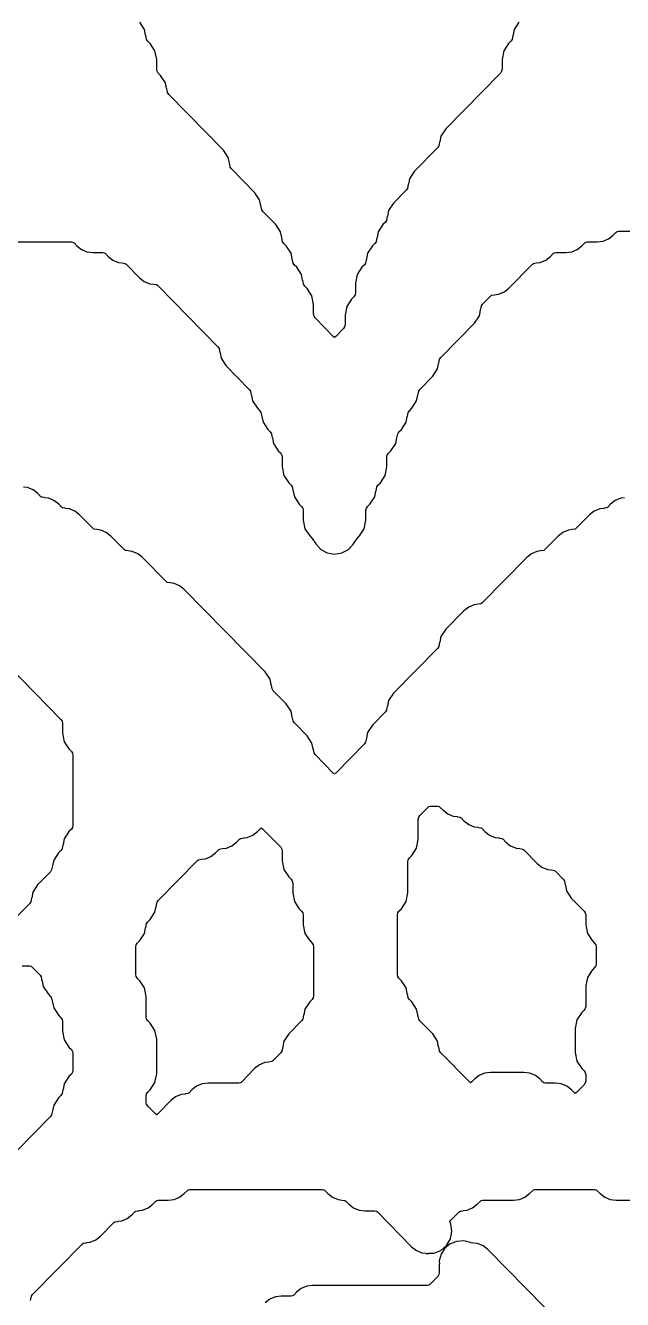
# Model space of a CAD drawing. Header units: millimetres. Extents: x 2 to 65, y 2 to 128.
# Drawn here: x 26.92 to 40.11, y 73.4 to 101.55 of the extents above; entities that cross this region are included whole.
import ezdxf

# ---------------------------------------------------------------- set-up
doc = ezdxf.new("R2010")
doc.units = ezdxf.units.MM
doc.layers.add('CUT', color=1, linetype='Continuous')

msp = doc.modelspace()

# ---------------------------------------------------------------- linework, layer by layer
at = {"layer": 'CUT'}
for points in [[(37.8242, 101.6165), (37.718, 101.4554), (37.6936, 101.3311), (37.6902, 101.3318), (37.6719, 101.2389), (37.6467, 101.2006), (37.5929, 101.1459), (37.4868, 100.9848), (37.4495, 100.7954), (37.4495, 100.5781), (37.4407, 100.533), (37.4154, 100.4947), (36.2055, 99.2635), (36.0993, 99.1024), (36.0749, 98.9782), (36.0715, 98.9788), (36.0532, 98.886), (36.0279, 98.8476), (35.5117, 98.3224), (35.4056, 98.1612), (35.3811, 98.037), (35.3777, 98.0377), (35.3595, 97.9448), (35.3342, 97.9064), (35.0492, 97.6165), (34.9431, 97.4554), (34.9186, 97.3311), (34.9152, 97.3318), (34.897, 97.2389), (34.8717, 97.2006), (34.818, 97.1459), (34.7118, 96.9848), (34.6874, 96.8605), (34.684, 96.8612), (34.6657, 96.7683), (34.6404, 96.73), (34.5867, 96.6753), (34.4806, 96.5142), (34.4561, 96.3899), (34.4527, 96.3906), (34.4345, 96.2977), (34.4092, 96.2594), (34.3555, 96.2047), (34.2493, 96.0436), (34.2121, 95.8543), (34.2121, 95.6369), (34.2032, 95.5919), (34.178, 95.5535), (34.1242, 95.4988), (34.0181, 95.3377), (33.9808, 95.1484), (33.9808, 94.9311), (33.972, 94.886), (33.9467, 94.8476), (33.7775, 94.6754), (33.7496, 94.6549), (33.7217, 94.6754), (33.3212, 95.0829), (33.296, 95.1213), (33.2871, 95.1663), (33.2871, 95.3837), (33.2499, 95.573), (33.1437, 95.7341), (33.09, 95.7888), (33.0647, 95.8272), (33.0465, 95.92), (33.0431, 95.9193), (33.0186, 96.0436), (32.9125, 96.2047), (32.8587, 96.2594), (32.8335, 96.2977), (32.8152, 96.3906), (32.8118, 96.3899), (32.7874, 96.5142), (32.6812, 96.6753), (32.6275, 96.73), (32.6022, 96.7683), (32.584, 96.8612), (32.5806, 96.8605), (32.5561, 96.9848), (32.45, 97.1459), (32.165, 97.4359), (32.1397, 97.4742), (32.1215, 97.5671), (32.1181, 97.5664), (32.0936, 97.6906), (31.9875, 97.8518), (31.4713, 98.377), (31.446, 98.4154), (31.4277, 98.5082), (31.4243, 98.5076), (31.3999, 98.6318), (31.2937, 98.793), (30.0838, 100.0241), (30.0585, 100.0625), (30.0403, 100.1553), (30.0369, 100.1546), (30.0124, 100.2789), (29.9063, 100.44), (29.8525, 100.4947), (29.8273, 100.533), (29.8184, 100.5781), (29.8184, 100.7954), (29.7812, 100.9848), (29.675, 101.1459), (29.6213, 101.2006), (29.596, 101.2389), (29.5778, 101.3318), (29.5744, 101.3311), (29.5499, 101.4554), (29.4438, 101.6165)], [(24.9954, 96.7647), (27.9353, 96.7647), (27.9667, 96.7605), (27.9917, 96.7411), (28.0527, 96.6789), (28.1568, 96.5979), (28.2785, 96.5468), (28.4093, 96.5294), (28.629, 96.5294), (28.6604, 96.5252), (28.6854, 96.5058), (28.7465, 96.4436), (28.8506, 96.3626), (28.9723, 96.3115), (29.0589, 96.3), (29.0587, 96.2985), (29.1229, 96.2899), (29.1479, 96.2705), (29.4402, 95.9731), (29.5443, 95.892), (29.666, 95.8409), (29.7526, 95.8294), (29.7524, 95.8279), (29.8167, 95.8194), (29.8416, 95.7999), (31.1717, 94.4465), (31.197, 94.4081), (31.2153, 94.3153), (31.2187, 94.316), (31.2431, 94.1917), (31.3493, 94.0306), (31.8655, 93.5053), (31.8908, 93.467), (31.909, 93.3741), (31.9124, 93.3748), (31.9369, 93.2505), (32.043, 93.0894), (32.0967, 93.0347), (32.122, 92.9964), (32.1403, 92.9035), (32.1437, 92.9042), (32.1681, 92.7799), (32.2743, 92.6188), (32.328, 92.5641), (32.3533, 92.5258), (32.3715, 92.4329), (32.3749, 92.4336), (32.3994, 92.3094), (32.5055, 92.1482), (32.5592, 92.0936), (32.5845, 92.0552), (32.5934, 92.0101), (32.5934, 91.7928), (32.6306, 91.6035), (32.7368, 91.4423), (32.7905, 91.3877), (32.8157, 91.3493), (32.834, 91.2565), (32.8374, 91.2571), (32.8618, 91.1329), (32.968, 90.9717), (33.0217, 90.9171), (33.047, 90.8787), (33.0559, 90.8337), (33.0559, 90.6163), (33.0931, 90.427), (33.1993, 90.2659), (33.253, 90.2112), (33.3321, 90.0911), (33.4435, 89.9709), (33.5879, 89.8931), (33.7496, 89.8662), (33.9113, 89.8931), (34.0557, 89.9709), (34.1671, 90.0911), (34.2462, 90.2112), (34.2999, 90.2659), (34.4061, 90.427), (34.4433, 90.6163), (34.4433, 90.8337), (34.4522, 90.8787), (34.4775, 90.9171), (34.5312, 90.9717), (34.6373, 91.1329), (34.6618, 91.2571), (34.6652, 91.2565), (34.6834, 91.3493), (34.7087, 91.3877), (34.7624, 91.4423), (34.8686, 91.6035), (34.9058, 91.7928), (34.9058, 92.0101), (34.9147, 92.0552), (34.94, 92.0936), (34.9937, 92.1482), (35.0998, 92.3094), (35.1243, 92.4336), (35.1277, 92.4329), (35.1459, 92.5258), (35.1712, 92.5641), (35.2249, 92.6188), (35.3311, 92.7799), (35.3555, 92.9042), (35.3589, 92.9035), (35.3772, 92.9964), (35.4025, 93.0347), (35.4562, 93.0894), (35.5623, 93.2505), (35.5868, 93.3748), (35.5902, 93.3741), (35.6084, 93.467), (35.6337, 93.5053), (35.9187, 93.7953), (36.0248, 93.9564), (36.0493, 94.0807), (36.0527, 94.08), (36.0709, 94.1728), (36.0962, 94.2112), (36.8437, 94.9717), (36.9498, 95.1329), (36.9743, 95.2571), (36.9777, 95.2565), (36.9959, 95.3493), (37.0212, 95.3877), (37.1951, 95.5646), (37.22, 95.5841), (37.2843, 95.5926), (37.2841, 95.5941), (37.3707, 95.6056), (37.4924, 95.6567), (37.5965, 95.7378), (38.1201, 96.2705), (38.145, 96.2899), (38.2093, 96.2985), (38.2091, 96.3), (38.2957, 96.3115), (38.4174, 96.3626), (38.5215, 96.4436), (38.5826, 96.5058), (38.6075, 96.5252), (38.6389, 96.5294), (38.8586, 96.5294), (38.9894, 96.5468), (39.1111, 96.5979), (39.2152, 96.6789), (39.2763, 96.7411), (39.3013, 96.7605), (39.3327, 96.7647), (39.5524, 96.7647), (39.6832, 96.7821), (39.8049, 96.8331), (39.909, 96.9142), (39.97, 96.9764), (39.995, 96.9958), (40.0264, 97), (41.1164, 97)], [(40.1587, 91.1118), (40.0721, 91.1002), (39.9504, 91.0492), (39.8463, 90.9681), (39.7852, 90.906), (39.7603, 90.8865), (39.696, 90.878), (39.6962, 90.8765), (39.6096, 90.8649), (39.4879, 90.8139), (39.3838, 90.7328), (39.0915, 90.4354), (39.0665, 90.4159), (39.0023, 90.4074), (39.0025, 90.4059), (38.9159, 90.3944), (38.7942, 90.3433), (38.6901, 90.2622), (38.3978, 89.9648), (38.3728, 89.9454), (38.3086, 89.9368), (38.3088, 89.9353), (38.2221, 89.9238), (38.1004, 89.8727), (37.9963, 89.7916), (37.0103, 88.7883), (36.9853, 88.7689), (36.9211, 88.7603), (36.9213, 88.7588), (36.8347, 88.7473), (36.713, 88.6963), (36.6088, 88.6152), (36.2055, 88.2047), (36.0993, 88.0436), (36.0749, 87.9193), (36.0715, 87.92), (36.0532, 87.8272), (36.0279, 87.7888), (35.0492, 86.793), (34.9431, 86.6318), (34.9186, 86.5076), (34.9152, 86.5082), (34.897, 86.4154), (34.8717, 86.377), (34.5867, 86.0871), (34.4806, 85.9259), (34.4561, 85.8017), (34.4527, 85.8024), (34.4345, 85.7095), (34.4092, 85.6712), (33.7775, 85.0284), (33.7496, 85.0078), (33.7217, 85.0284), (33.3212, 85.4359), (33.296, 85.4742), (33.2777, 85.5671), (33.2743, 85.5664), (33.2499, 85.6906), (33.1437, 85.8518), (32.8587, 86.1417), (32.8335, 86.1801), (32.8152, 86.273), (32.8118, 86.2723), (32.7874, 86.3965), (32.6812, 86.5577), (32.3963, 86.8476), (32.371, 86.886), (32.3527, 86.9788), (32.3493, 86.9782), (32.3249, 87.1024), (32.2187, 87.2635), (30.4279, 89.0858), (30.3237, 89.1669), (30.2021, 89.2179), (30.1154, 89.2294), (30.1156, 89.2309), (30.0514, 89.2395), (30.0264, 89.2589), (29.5029, 89.7916), (29.3988, 89.8727), (29.2771, 89.9238), (29.1904, 89.9353), (29.1906, 89.9368), (29.1264, 89.9454), (29.1014, 89.9648), (28.8091, 90.2622), (28.705, 90.3433), (28.5833, 90.3944), (28.4967, 90.4059), (28.4969, 90.4074), (28.4327, 90.4159), (28.4077, 90.4354), (28.1154, 90.7328), (28.0113, 90.8139), (27.8896, 90.8649), (27.803, 90.8765), (27.8032, 90.878), (27.7389, 90.8865), (27.714, 90.906), (27.6529, 90.9681), (27.5488, 91.0492), (27.4271, 91.1002), (27.3405, 91.1118), (27.3407, 91.1133), (27.2764, 91.1218), (27.2515, 91.1413), (27.1904, 91.2034), (27.0863, 91.2845), (26.9646, 91.3355), (26.878, 91.3471)], [(26.2619, 87.6776), (27.7031, 86.2112), (27.7283, 86.1728), (27.7372, 86.1278), (27.7372, 85.9105), (27.7744, 85.7211), (27.8806, 85.56), (27.9343, 85.5053), (27.9596, 85.467), (27.9684, 85.4219), (27.9684, 83.8722), (27.9596, 83.8272), (27.9343, 83.7888), (27.8806, 83.7341), (27.7744, 83.573), (27.75, 83.4488), (27.7466, 83.4494), (27.7283, 83.3566), (27.7031, 83.3182), (27.6493, 83.2635), (27.5432, 83.1024), (27.5187, 82.9782), (27.5153, 82.9788), (27.4971, 82.886), (27.4718, 82.8476), (27.1868, 82.5577), (27.0807, 82.3965), (27.0562, 82.2723), (27.0528, 82.273), (27.0346, 82.1801), (27.0093, 82.1417), (26.4918, 81.6152)], [(26.8484, 80.7647), (27.0103, 80.7647), (27.0417, 80.7605), (27.0667, 80.7411), (27.2406, 80.5641), (27.2658, 80.5258), (27.2841, 80.4329), (27.2875, 80.4336), (27.3119, 80.3094), (27.4181, 80.1482), (27.4718, 80.0936), (27.4971, 80.0552), (27.5153, 79.9623), (27.5187, 79.963), (27.5432, 79.8388), (27.6493, 79.6776), (27.7031, 79.623), (27.7283, 79.5846), (27.7372, 79.5395), (27.7372, 79.3222), (27.7744, 79.1329), (27.8806, 78.9717), (27.9343, 78.9171), (27.9596, 78.8787), (27.9684, 78.8337), (27.9684, 78.4605), (27.9596, 78.4154), (27.9343, 78.377), (27.8806, 78.3224), (27.7744, 78.1612), (27.75, 78.037), (27.7466, 78.0377), (27.7283, 77.9448), (27.7031, 77.9064), (27.6493, 77.8518), (27.5432, 77.6906), (27.5187, 77.5664), (27.5153, 77.5671), (27.4971, 77.4742), (27.4718, 77.4359), (26.7243, 76.6753)], [(27.034, 73.3741), (27.0523, 73.467), (27.0776, 73.5053), (28.1765, 74.6234), (28.2014, 74.6429), (28.2657, 74.6514), (28.2655, 74.6529), (28.3521, 74.6645), (28.4738, 74.7155), (28.5779, 74.7966), (28.8702, 75.094), (28.8952, 75.1135), (28.9594, 75.122), (28.9592, 75.1235), (29.0458, 75.1351), (29.1675, 75.1861), (29.2716, 75.2672), (29.3327, 75.3293), (29.3577, 75.3488), (29.4219, 75.3573), (29.4217, 75.3588), (29.5083, 75.3704), (29.63, 75.4214), (29.7341, 75.5025), (29.7952, 75.5646), (29.8202, 75.5841), (29.8515, 75.5882), (30.0712, 75.5882), (30.2021, 75.6056), (30.3237, 75.6567), (30.4279, 75.7378), (30.4889, 75.7999), (30.5139, 75.8194), (30.5453, 75.8235), (33.4852, 75.8235), (33.5166, 75.8194), (33.5416, 75.7999), (33.6026, 75.7378), (33.7068, 75.6567), (33.8284, 75.6056), (33.9151, 75.5941), (33.9149, 75.5926), (33.9791, 75.5841), (34.0041, 75.5646), (34.0651, 75.5025), (34.1692, 75.4214), (34.2909, 75.3704), (34.4217, 75.3529), (34.6414, 75.3529), (34.6728, 75.3488), (34.6978, 75.3293), (35.4526, 74.5613), (35.5567, 74.4802), (35.6784, 74.4292), (35.765, 74.4176), (35.7648, 74.4161), (35.7751, 74.4148), (35.7842, 74.4151), (35.8092, 74.4118), (35.8308, 74.4118), (35.8308, 74.4168), (35.942, 74.4207), (36.0976, 74.4813), (36.2247, 74.5897), (36.3089, 74.734), (36.3409, 74.8979), (36.3171, 75.0633), (36.3, 75.1166), (36.3206, 75.1454), (36.5013, 75.3293), (36.5263, 75.3488), (36.5905, 75.3573), (36.5903, 75.3588), (36.677, 75.3704), (36.7987, 75.4214), (36.9028, 75.5025), (36.9638, 75.5646), (36.9888, 75.5841), (37.0202, 75.5882), (37.7024, 75.5882), (37.8332, 75.6056), (37.9549, 75.6567), (38.059, 75.7378), (38.1201, 75.7999), (38.145, 75.8194), (38.1764, 75.8235), (39.4976, 75.8235), (39.529, 75.8194), (39.554, 75.7999), (39.6151, 75.7378), (39.7192, 75.6567), (39.8409, 75.6056), (39.9717, 75.5882), (40.6539, 75.5882)], [(38.8138, 72.7883), (37.134, 74.4975), (37.0299, 74.5786), (36.9082, 74.6296), (36.8216, 74.6412), (36.8218, 74.6427), (36.757, 74.6513), (36.7523, 74.6533), (36.603, 74.6902), (36.4495, 74.68), (36.3064, 74.6237), (36.1872, 74.5265), (36.1032, 74.3976), (36.0623, 74.2494), (36.0652, 74.1765), (36.0621, 74.1765), (36.0621, 73.9899), (36.0532, 73.9448), (36.0279, 73.9064), (35.854, 73.7295), (35.8291, 73.7101), (35.7977, 73.7059), (33.2655, 73.7059), (33.1347, 73.6885), (33.013, 73.6374), (32.9089, 73.5564), (32.8478, 73.4942), (32.8229, 73.4748), (32.7915, 73.4706), (32.5718, 73.4706), (32.441, 73.4532), (32.3193, 73.4021), (32.2152, 73.3211)]]:
    msp.add_lwpolyline(points, dxfattribs=at)
for points in [[(35.1459, 81.9375), (35.1712, 81.9759), (35.2249, 82.0306), (35.3311, 82.1917), (35.3683, 82.381), (35.3683, 83.0689), (35.3772, 83.114), (35.4025, 83.1524), (35.4562, 83.207), (35.5623, 83.3682), (35.5996, 83.5575), (35.5996, 84.0101), (35.6084, 84.0552), (35.6337, 84.0936), (35.8076, 84.2705), (35.8326, 84.2899), (35.864, 84.2941), (36.0289, 84.2941), (36.0603, 84.2899), (36.0853, 84.2705), (36.1464, 84.2084), (36.2505, 84.1273), (36.3722, 84.0762), (36.4588, 84.0647), (36.4586, 84.0632), (36.5228, 84.0546), (36.5478, 84.0352), (36.6088, 83.9731), (36.713, 83.892), (36.8347, 83.8409), (36.9213, 83.8294), (36.9211, 83.8279), (36.9853, 83.8194), (37.0103, 83.7999), (37.0713, 83.7378), (37.1754, 83.6567), (37.2971, 83.6056), (37.3838, 83.5941), (37.3836, 83.5926), (37.4478, 83.5841), (37.4728, 83.5646), (37.5338, 83.5025), (37.6379, 83.4214), (37.7596, 83.3704), (37.8463, 83.3588), (37.8461, 83.3573), (37.9103, 83.3488), (37.9353, 83.3293), (38.2276, 83.0319), (38.3317, 82.9508), (38.4534, 82.8998), (38.54, 82.8882), (38.5398, 82.8867), (38.604, 82.8782), (38.629, 82.8587), (38.8029, 82.6818), (38.8282, 82.6434), (38.8464, 82.5506), (38.8498, 82.5512), (38.8743, 82.427), (38.9804, 82.2659), (39.2654, 81.9759), (39.2907, 81.9375), (39.2995, 81.8925), (39.2995, 81.6752), (39.3368, 81.4858), (39.4429, 81.3247), (39.4966, 81.27), (39.5219, 81.2317), (39.5308, 81.1866), (39.5308, 80.8134), (39.5219, 80.7683), (39.4966, 80.73), (39.4429, 80.6753), (39.3368, 80.5142), (39.2995, 80.3248), (39.2995, 79.8722), (39.2907, 79.8272), (39.2654, 79.7888), (39.2117, 79.7341), (39.1055, 79.573), (39.0683, 79.3837), (39.0683, 78.8516), (39.1055, 78.6623), (39.2117, 78.5012), (39.2654, 78.4465), (39.2907, 78.4081), (39.2995, 78.3631), (39.2995, 78.2252), (39.2907, 78.1801), (39.2654, 78.1417), (39.0962, 77.9696), (39.0683, 77.949), (39.0404, 77.9696), (38.984, 78.0269), (38.8799, 78.108), (38.7582, 78.1591), (38.6274, 78.1765), (38.4077, 78.1765), (38.3763, 78.1806), (38.3513, 78.2001), (38.2902, 78.2622), (38.1861, 78.3433), (38.0644, 78.3944), (37.9336, 78.4118), (37.1967, 78.4118), (37.0659, 78.3944), (36.9442, 78.3433), (36.8401, 78.2622), (36.7837, 78.2048), (36.7558, 78.1843), (36.7279, 78.2048), (36.0962, 78.8476), (36.0709, 78.886), (36.0527, 78.9788), (36.0493, 78.9782), (36.0248, 79.1024), (35.9187, 79.2635), (35.6337, 79.5535), (35.6084, 79.5919), (35.5902, 79.6847), (35.5868, 79.684), (35.5623, 79.8083), (35.4562, 79.9694), (35.4025, 80.0241), (35.3772, 80.0625), (35.3589, 80.1553), (35.3555, 80.1546), (35.3311, 80.2789), (35.2249, 80.44), (35.1712, 80.4947), (35.1459, 80.533), (35.1371, 80.5781), (35.1371, 81.8925)], [(29.809, 82.08), (29.8273, 82.1728), (29.8525, 82.2112), (30.7202, 83.094), (30.7451, 83.1135), (30.8094, 83.122), (30.8092, 83.1235), (30.8958, 83.1351), (31.0175, 83.1861), (31.1216, 83.2672), (31.1827, 83.3293), (31.2076, 83.3488), (31.2719, 83.3573), (31.2717, 83.3588), (31.3583, 83.3704), (31.48, 83.4214), (31.5841, 83.5025), (31.6452, 83.5646), (31.6701, 83.5841), (31.7344, 83.5926), (31.7342, 83.5941), (31.8208, 83.6056), (31.9425, 83.6567), (32.0466, 83.7378), (32.103, 83.7952), (32.1309, 83.8157), (32.1588, 83.7952), (32.5592, 83.3877), (32.5845, 83.3493), (32.5934, 83.3042), (32.5934, 83.0869), (32.6306, 82.8976), (32.7368, 82.7365), (32.7905, 82.6818), (32.8157, 82.6434), (32.8246, 82.5984), (32.8246, 82.381), (32.8618, 82.1917), (32.968, 82.0306), (33.0217, 81.9759), (33.047, 81.9375), (33.0559, 81.8925), (33.0559, 81.6752), (33.0931, 81.4858), (33.1993, 81.3247), (33.253, 81.27), (33.2782, 81.2317), (33.2871, 81.1866), (33.2871, 80.1075), (33.2782, 80.0625), (33.253, 80.0241), (33.1993, 79.9694), (33.0931, 79.8083), (33.0687, 79.684), (33.0653, 79.6847), (33.047, 79.5919), (33.0217, 79.5535), (32.7368, 79.2635), (32.6306, 79.1024), (32.6062, 78.9782), (32.6028, 78.9788), (32.5845, 78.886), (32.5592, 78.8476), (32.3853, 78.6707), (32.3604, 78.6512), (32.2961, 78.6427), (32.2963, 78.6412), (32.2097, 78.6296), (32.088, 78.5786), (31.9839, 78.4975), (31.6916, 78.2001), (31.6666, 78.1806), (31.6352, 78.1765), (30.953, 78.1765), (30.8222, 78.1591), (30.7005, 78.108), (30.5964, 78.0269), (30.5354, 77.9648), (30.5104, 77.9454), (30.4462, 77.9368), (30.4464, 77.9353), (30.3597, 77.9238), (30.2381, 77.8727), (30.1339, 77.7916), (29.8463, 77.499), (29.8184, 77.4784), (29.7905, 77.499), (29.6213, 77.6712), (29.596, 77.7095), (29.5872, 77.7546), (29.5872, 77.8925), (29.596, 77.9375), (29.6213, 77.9759), (29.675, 78.0306), (29.7812, 78.1917), (29.8184, 78.381), (29.8184, 79.1484), (29.7812, 79.3377), (29.675, 79.4988), (29.6213, 79.5535), (29.596, 79.5919), (29.5872, 79.6369), (29.5872, 80.0895), (29.5499, 80.2789), (29.4438, 80.44), (29.39, 80.4947), (29.3648, 80.533), (29.3559, 80.5781), (29.3559, 81.1866), (29.3648, 81.2317), (29.39, 81.27), (29.4438, 81.3247), (29.5499, 81.4858), (29.5744, 81.6101), (29.5778, 81.6094), (29.596, 81.7023), (29.6213, 81.7406), (29.675, 81.7953), (29.7812, 81.9564), (29.8056, 82.0807)]]:
    msp.add_lwpolyline(points, close=True, dxfattribs=at)

doc.saveas('drawing.dxf')
